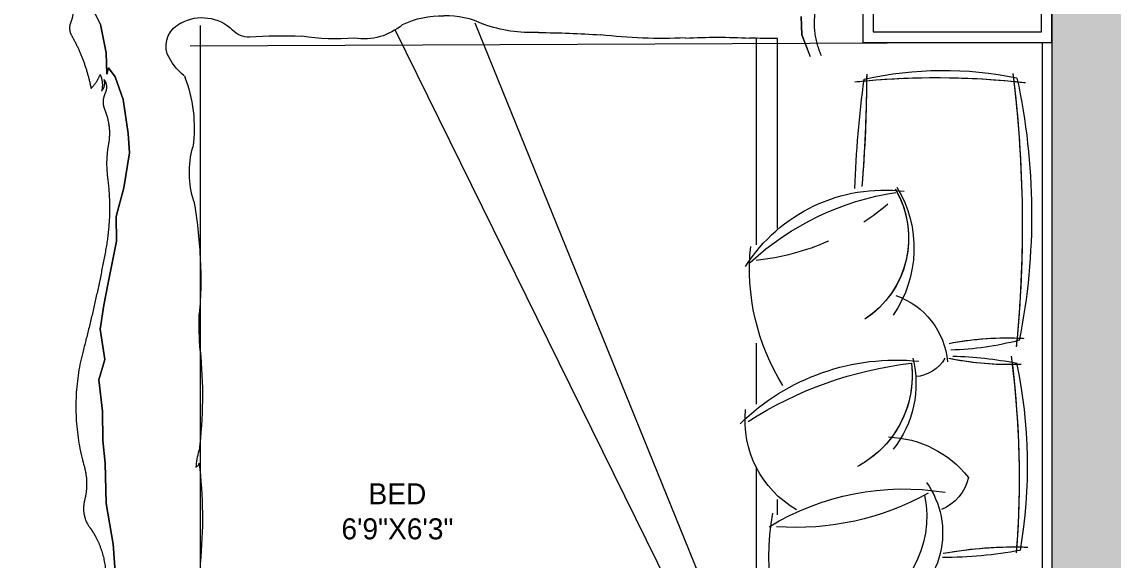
# Model space of a CAD drawing. Header units: inches. Extents: x 2744 to 7136, y -4349 to -2068.
# Drawn here: x 5822.1 to 5926, y -4134.6 to -4083.3 of the extents above; entities that cross this region are included whole.
import ezdxf

# ---------------------------------------------------------------- set-up
doc = ezdxf.new("R2010")
doc.units = ezdxf.units.IN
doc.header["$MEASUREMENT"] = 0
doc.linetypes.add('1', pattern=[0])
doc.layers.add('1_text', color=252, linetype='Continuous')
doc.layers.add('col.', color=31, linetype='Continuous', lineweight=0)
doc.layers.add('DIM', color=40, linetype='1', lineweight=0)
doc.layers.add('HATCH', color=251, linetype='Continuous', lineweight=0, transparency=0.75)
doc.styles.add('HEMI', font='stylu.ttf')

# ---------------------------------------------------------------- blocks, each defined once
blk = doc.blocks.new('RUG')
at = {"color": 252, "true_color": 0x939598}
for p, q in [((35281.1, -13328.45), (35281.16, -13330.18)), ((35281.16, -13330.18), (35281.1, -13328.45)), ((35281.16, -13330.18), (35281.68, -13331.5)), ((35282, -13332.3), (35281.16, -13330.18))]:
    blk.add_line(p, q, dxfattribs=at)
for points in [[(35215.9, -13382.17), (35215.63, -13378.65), (35214.99, -13374.77), (35214.88, -13370.95), (35214.66, -13368.77), (35214.63, -13365.98), (35214.27, -13363), (35214.85, -13361.07), (35214.41, -13358.19), (35214.77, -13355.91), (35215.13, -13353.95), (35215.96, -13349.82), (35215.93, -13347.48), (35216.65, -13344.75), (35217.21, -13341.42), (35217.07, -13339.59), (35216.6, -13336.35), (35215.85, -13334.2), (35215.21, -13333.32), (35215.04, -13333.94), (35214.99, -13331.92), (35214.43, -13329.22), (35213.44, -13327.17)], [(35213.44, -13327.17), (35214.43, -13329.22), (35214.99, -13331.92), (35215.04, -13333.94), (35215.21, -13333.32), (35215.85, -13334.2), (35216.6, -13336.35), (35217.07, -13339.59), (35217.21, -13341.42), (35216.65, -13344.75), (35215.93, -13347.48), (35215.96, -13349.82), (35215.13, -13353.95), (35214.77, -13355.91), (35214.41, -13358.19), (35214.85, -13361.07), (35214.27, -13363), (35214.63, -13365.98), (35214.66, -13368.77), (35214.88, -13370.95), (35214.99, -13374.77), (35215.63, -13378.65), (35215.9, -13382.17)]]:
    blk.add_lwpolyline(points, dxfattribs=at)
for points, weights in [([(35211.81, -13327.52), (35211.9, -13328.29), (35211.61, -13329)], [1, 0.957927235317, 1]), ([(35283.04, -13332.18), (35282.06, -13330.05), (35282.5, -13327.69)], [1, 0.938443396716, 1]), ([(35211.61, -13329), (35211.34, -13329.64), (35211.67, -13330.23)], [1, 0.86889864375, 1]), ([(35211.67, -13330.23), (35213, -13332.56), (35213.54, -13335.29)], [1, 0.98381912842, 1]), ([(35213.54, -13335.29), (35214.12, -13334.72), (35214.4, -13333.97)], [1, 0.990277111004, 1]), ([(35214.4, -13333.97), (35214.76, -13334.73), (35214.54, -13335.56)], [1, 0.920648264959, 1]), ([(35214.54, -13335.56), (35214.99, -13335.06), (35214.78, -13334.44)], [1, 0.87869783899, 1]), ([(35214.78, -13334.44), (35215.22, -13335.06), (35214.88, -13335.75)], [1, 0.822533116375, 1]), ([(35214.88, -13335.75), (35214.5, -13336.53), (35214.84, -13337.33)], [1, 0.884302220572, 1]), ([(35214.84, -13337.33), (35215.51, -13338.92), (35215.19, -13340.64)], [1, 0.945018276, 1]), ([(35214.93, -13350.67), (35214.03, -13355.52), (35212.78, -13360.27)], [1, 0.999074465071, 1]), ([(35212.93, -13374.45), (35212.55, -13375.89), (35213.4, -13377.02)], [1, 0.876995828423, 1]), ([(35213.4, -13377.02), (35213.72, -13377.45), (35213.97, -13377.92)], [1, 0.99723641711, 1]), ([(35213.97, -13377.92), (35215.07, -13379.93), (35214.92, -13382.3)], [1, 0.950093000813, 1])]:
    blk.add_rational_spline(points, weights, degree=2, dxfattribs=at)
for points, weights, knots in [([(35215.19, -13340.64), (35214.9, -13342.21), (35215.11, -13343.8), (35215.57, -13347.25), (35214.93, -13350.67)], [1, 0.983759393396, 1, 0.983632318428, 1], [44.099939, 44.099939, 44.099939, 44.4608796, 44.4608796, 44.8232333, 44.8232333, 44.8232333]), ([(35212.78, -13360.27), (35211.32, -13365.77), (35212.89, -13371.24), (35213.34, -13372.83), (35212.93, -13374.45)], [1, 0.952671455443, 1, 0.953557669583, 1], [44.909288, 44.909288, 44.909288, 45.527069, 45.527069, 46.138993, 46.138993, 46.138993])]:
    blk.add_rational_spline(points, weights, degree=2, knots=knots, dxfattribs=at)
blk = doc.blocks.new('WEF')
at = {"color": 18, "true_color": 0x000000}
for p, q in [((2264.2, 447.29), (2264.2, 525.48)), ((2321.78, 448.3), (2290.34, 525.73)), ((2320.48, 448.44), (2282.72, 525.08)), ((2344.28, 523.89), (2263.2, 523.54)), ((2317.1, 504.63), (2317.1, 524.27)), ((2319.1, 506.17), (2319.1, 524.26)), ((2344.28, 523.89), (2344.28, 448.89)), ((2317.1, 489.47), (2317.1, 495.28)), ((2317.1, 461.2), (2317.1, 483.51)), ((2319.1, 478.95), (2319.1, 480.41))]:
    blk.add_line(p, q, dxfattribs=at)
at = {"color": 18, "lineweight": 0, "true_color": 0x000000}
blk.add_line((2345.2, 523.89), (2345.2, 448.89), dxfattribs=at)
blk.add_line((2345.2, 523.89), (2345.2, 448.89), dxfattribs=at)
at = {"color": 18, "linetype": 'ByBlock', "true_color": 0x000000, "extrusion": (-1.75162e-45, 3.15544e-30, -1)}
for centre, major_axis, ratio, start_param, end_param in [((2264.34, 522.07), (-2.95, -2.95), 1, 1.854914, 3.127907), ((2287.06, 518.16), (-5.84, -5.84), 1, 1.900181, 2.391744), ((2287.7, 518.87), (-5.35, -5.35), 1, 2.309958, 2.826613), ((2334.89, 486.89), (-24.28, -24.28), 1, 2.134843, 2.561156), ((2248.27, 515.57), (15.23, 1.8), 0.932127, -0.241, 0.241), ((2227.45, 502.05), (-25.97, -25.97), 1, 3.742759, 3.888462), ((2337.35, 502.31), (14.79, -14.79), 1, 1.79982, 2.460081), ((2334.77, 523.57), (20.48, -20.48), 1, 0.529592, 0.757256), ((2330.38, 472.47), (14.99, -14.99), 1, 3.150788, 4.028446), ((2322.13, 491.44), (-7.17, -7.17), 1, 3.688398, 4.591633), ((2326.62, 477.24), (5.79, -5.79), 1, 4.872384, 6.612043), ((2344.31, 474.75), (-18.41, -18.41), 1, 0.315099, 0.95405), ((2334.75, 515.66), (28.83, -28.83), 1, 0.602664, 0.784247)]:
    blk.add_ellipse(centre, major_axis=major_axis, ratio=ratio, start_param=start_param, end_param=end_param, dxfattribs=at)
at = {"color": 18, "linetype": 'ByBlock', "true_color": 0x000000, "extrusion": (-2.10195e-45, 3.15544e-30, -1)}
for centre, major_axis, ratio, start_param, end_param in [((2263.35, 523.52), (-1.72, -1.72), 1, 0.487677, 1.925881), ((2268.81, 526.55), (1.53, -1.53), 1, 0.760189, 1.5925), ((2272.16, 476.67), (-0.81, 47.84), 0.980431, -0.052996, 0.052996), ((2271.85, 507.4), (-71.42, -0.63), 0.925814, 2.951729, 3.331457), ((2272.43, 511.52), (6.57, -6.57), 1, 2.056333, 2.618016), ((2320.91, 504.3), (7.9, -7.9), 1, 4.950746, 6.102528), ((2227.45, 501.28), (26, -26), 1, 5.438158, 5.58588), ((2331.97, 495.62), (2.5, -2.5), 1, 6.023365, 6.99698), ((2271.36, 483.01), (5.36, -5.36), 1, 2.415891, 2.629797), ((2333.12, 483.4), (-2.99, -2.99), 1, 4.139497, 5.119412)]:
    blk.add_ellipse(centre, major_axis=major_axis, ratio=ratio, start_param=start_param, end_param=end_param, dxfattribs=at)
at = {"color": 18, "linetype": 'ByBlock', "true_color": 0x000000, "extrusion": (-1.57646e-45, 3.15544e-30, -1)}
for centre, major_axis, start_param, end_param in [((2279.73, 529.92), (-4.03, -4.03), -1.489165, -0.629707), ((2277.08, 544.45), (14.31, -14.31), 0.698053, 0.946493), ((2329.25, 494.21), (-11.05, -11.05), 1.349597, 2.478368), ((2221.61, 490.26), (30.24, -30.24), 5.396221, 5.619576)]:
    blk.add_ellipse(centre, major_axis=major_axis, ratio=1, start_param=start_param, end_param=end_param, dxfattribs=at)
at = {"color": 18, "linetype": 'ByBlock', "true_color": 0x000000, "extrusion": (-8.75812e-46, 3.15544e-30, -1)}
blk.add_ellipse((2295.77, 538.8), major_axis=(9.89, -9.89), ratio=1, start_param=0.744767, end_param=1.123881, dxfattribs=at)
at = {"color": 18, "linetype": 'ByBlock', "true_color": 0x000000, "extrusion": (-1.92679e-45, 3.15544e-30, -1)}
for centre, major_axis, ratio, start_param, end_param in [((2295.95, 435.23), (63.35, -63.35), 1, 3.931363, 3.997349), ((2313.39, 464.82), (-42.11, -42.11), 1, 2.305189, 2.4072), ((2488.71, 501.18), (161.94, -14.02), 0.839418, 3.103391, 3.179794), ((2296.05, 497.08), (-22.62, -22.62), 1, 0.707625, 0.815492), ((2328.79, 489.42), (-11.72, -5.95), 0.855121, -0.497013, 0.497013)]:
    blk.add_ellipse(centre, major_axis=major_axis, ratio=ratio, start_param=start_param, end_param=end_param, dxfattribs=at)
at = {"color": 18, "linetype": 'ByBlock', "true_color": 0x000000, "extrusion": (-2.62743e-45, 3.15544e-30, -1)}
blk.add_ellipse((2308.23, 575.81), major_axis=(36.45, -36.45), ratio=1, start_param=0.744241, end_param=0.901808, dxfattribs=at)
at = {"color": 18, "linetype": 'ByBlock', "true_color": 0x000000, "extrusion": (-1.4013e-45, 3.15544e-30, -1)}
blk.add_ellipse((2318.21, 555.96), major_axis=(22.42, -22.42), ratio=1, start_param=0.757306, end_param=0.841563, dxfattribs=at)
at = {"color": 18, "linetype": 'ByBlock', "true_color": 0x000000, "extrusion": (-2.27711e-45, 3.15544e-30, -1)}
for centre, major_axis, start_param, end_param in [((2266.01, 525), (3.85, -3.85), 1.449392, 1.942446), ((2331.1, 456.82), (-17.39, -17.39), 1.809107, 2.516724)]:
    blk.add_ellipse(centre, major_axis=major_axis, ratio=1, start_param=start_param, end_param=end_param, dxfattribs=at)
at = {"color": 18, "true_color": 0x000000, "extrusion": (-1.05097e-45, 3.15544e-30, -1)}
for start_param, end_param in [(2.253107, 2.46913), (2.253107, 2.26482), (2.26482, 2.267986), (2.267986, 2.454345), (2.454345, 2.459342), (2.459342, 2.46913)]:
    blk.add_ellipse((2334.2, 445.23), major_axis=(-53.25, -53.25), ratio=1, start_param=start_param, end_param=end_param, dxfattribs=at)
at = {"color": 18, "true_color": 0x000000, "extrusion": (-2.03626e-45, 3.15544e-30, -1)}
for start_param, end_param in [(-0.031575, 0.031575), (-0.027958, 0.031575), (-0.02906, -0.027958), (-0.031575, -0.02906)]:
    blk.add_ellipse((2126.63, 524.04), major_axis=(200.82, -8.52), ratio=0.842523, start_param=start_param, end_param=end_param, dxfattribs=at)
at = {"color": 18, "true_color": 0x000000, "extrusion": (-2.10742e-45, 3.15544e-30, -1)}
for start_param, end_param in [(3.037753, 3.245432), (3.037753, 3.040686), (3.040686, 3.043869), (3.043869, 3.238811), (3.241045, 3.245432), (3.238811, 3.241045)]:
    blk.add_ellipse((2207.3, 506.29), major_axis=(-135.07, -1.66), ratio=0.928585, start_param=start_param, end_param=end_param, dxfattribs=at)
at = {"color": 18, "true_color": 0x000000, "extrusion": (-2.10195e-45, 3.15544e-30, -1)}
for centre, major_axis, start_param, end_param in [((2322.35, 505.27), (6.52, -6.52), 4.963203, 6.490737), ((2322.35, 505.27), (6.52, -6.52), 4.963203, 4.984242), ((2322.35, 505.27), (6.52, -6.52), 4.984242, 6.490737), ((2314.56, 526.39), (-16.53, -16.53), -1.199073, -0.892669), ((2314.56, 526.39), (-16.53, -16.53), -1.199073, -0.892669), ((2341.59, 438.68), (-26.32, -26.32), 2.174488, 2.391881), ((2341.59, 438.68), (-26.32, -26.32), 2.174488, 2.363188), ((2341.59, 438.68), (-26.32, -26.32), 2.363188, 2.373051), ((2341.59, 438.68), (-26.32, -26.32), 2.373051, 2.391881)]:
    blk.add_ellipse(centre, major_axis=major_axis, ratio=1, start_param=start_param, end_param=end_param, dxfattribs=at)
at = {"color": 18, "true_color": 0x000000, "extrusion": (-1.75162e-45, 3.15544e-30, -1)}
for centre, major_axis, start_param, end_param in [((2334.25, 483.72), (-18.51, -18.51), 1.61129, 2.207185), ((2334.25, 483.72), (-18.51, -18.51), 1.61129, 2.207185), ((2340.93, 466.42), (-20.76, -20.76), 2.167117, 2.410701), ((2340.93, 466.42), (-20.76, -20.76), 2.167117, 2.388874), ((2340.93, 466.42), (-20.76, -20.76), 2.388874, 2.397444), ((2340.93, 466.42), (-20.76, -20.76), 2.397444, 2.410701), ((2322.11, 492.21), (-6.93, -6.93), 3.807507, 5.009096), ((2322.11, 492.21), (-6.93, -6.93), 3.807507, 4.568678), ((2341.18, 522.27), (20.53, -20.53), 0.776989, 0.985705), ((2341.18, 522.27), (20.53, -20.53), 0.747456, 0.985705), ((2341.18, 522.27), (20.53, -20.53), 0.762461, 0.776989), ((2341.18, 522.27), (20.53, -20.53), 0.747456, 0.762461), ((2322.11, 492.21), (-6.93, -6.93), 4.568678, 5.009096), ((2320.86, 503.72), (-18.36, -18.36), -1.290749, -0.712972), ((2320.86, 503.72), (-18.36, -18.36), -1.290749, -0.712972)]:
    blk.add_ellipse(centre, major_axis=major_axis, ratio=1, start_param=start_param, end_param=end_param, dxfattribs=at)
at = {"color": 18, "true_color": 0x000000, "extrusion": (-1.92679e-45, 3.15544e-30, -1)}
blk.add_ellipse((2314.56, 526.39), major_axis=(-16.53, -16.53), ratio=1, start_param=-1.484388, end_param=-1.362212, dxfattribs=at)
blk.add_ellipse((2314.56, 526.39), major_axis=(-16.53, -16.53), ratio=1, start_param=-1.484388, end_param=-1.362212, dxfattribs=at)
at = {"color": 18, "linetype": 'ByBlock', "true_color": 0x000000, "extrusion": (-3.50325e-45, 3.15544e-30, -1)}
for centre, major_axis, start_param, end_param in [((2327.94, 492.86), (5.2, -5.2), 4.260933, 5.412149), ((2221.61, 478.67), (30.24, -30.24), 5.375999, 5.599353)]:
    blk.add_ellipse(centre, major_axis=major_axis, ratio=1, start_param=start_param, end_param=end_param, dxfattribs=at)
at = {"color": 18, "true_color": 0x000000, "extrusion": (-2.62743e-45, 3.15544e-30, -1)}
for centre, major_axis, start_param, end_param in [((2336.1, 456.87), (25.99, -25.99), 3.357671, 3.810113), ((2336.1, 456.87), (25.99, -25.99), 3.357671, 3.810113), ((2323.5, 478.76), (6.92, -6.92), 5.289068, 6.734078), ((2323.5, 478.76), (6.92, -6.92), 5.289068, 6.734078)]:
    blk.add_ellipse(centre, major_axis=major_axis, ratio=1, start_param=start_param, end_param=end_param, dxfattribs=at)
at = {"color": 18, "linetype": 'ByBlock', "true_color": 0x000000, "extrusion": (-1.05097e-45, 3.15544e-30, -1)}
blk.add_ellipse((2334.53, 454.8), major_axis=(-27.77, -27.77), ratio=1, start_param=2.388199, end_param=2.542849, dxfattribs=at)
at = {"color": 18, "true_color": 0x000000, "extrusion": (-2.091e-45, 3.15544e-30, -1)}
for start_param, end_param in [(3.048082, 3.054019), (3.048082, 3.235103), (3.054019, 3.056316), (3.056316, 3.229562), (3.229562, 3.233512), (3.233512, 3.235103)]:
    blk.add_ellipse((2231.17, 481.87), major_axis=(-110.88, -2.84), ratio=0.903473, start_param=start_param, end_param=end_param, dxfattribs=at)
at = {"color": 18, "linetype": 'ByBlock', "true_color": 0x000000, "extrusion": (-1.8392e-45, 3.15544e-30, -1)}
blk.add_ellipse((2284.91, 483.4), major_axis=(-57.94, -1.1), ratio=0.899123, start_param=2.969703, end_param=3.313482, dxfattribs=at)
at = {"color": 18, "linetype": 'ByBlock', "true_color": 0x000000, "extrusion": (-2.45227e-45, 3.15544e-30, -1)}
blk.add_ellipse((2328.14, 473.92), major_axis=(-5.74, -11.35), ratio=0.888413, start_param=2.754911, end_param=3.528274, dxfattribs=at)
at = {"color": 18, "linetype": 'ByBlock', "true_color": 0x000000, "extrusion": (-4.72938e-45, 3.15544e-30, -1)}
blk.add_ellipse((2257.65, 487.84), major_axis=(6.31, -4.19), ratio=0.299887, start_param=-0.106953, end_param=0.106953, dxfattribs=at)
at = {"layer": 'col.', "color": 48, "lineweight": 9, "ltscale": 10, "elevation": 0}
for points in [[(2327.2, 523.89), (2345.2, 523.89), (2345.2, 547.89), (2327.2, 547.89)], [(2328.2, 524.89), (2344.2, 524.89), (2344.2, 546.89), (2328.2, 546.89)]]:
    blk.add_lwpolyline(points, close=True, dxfattribs=at)
at = {"lineweight": 9}
blk.add_blockref('RUG', (-32959.76, 13854.8), dxfattribs=at)

msp = doc.modelspace()

# ---------------------------------------------------------------- hatches: boundary and pattern name
at = {"layer": 'HATCH', "true_color": 0xc7c8ca, "transparency": 33554687}
h = msp.add_hatch(color=9, dxfattribs=at)
h.dxf.hatch_style = 1
h.paths.add_polyline_path([(5522.14, -3854.3), (5418.14, -3854.3), (5418.14, -3871.92), (5426.14, -3871.92), (5426.14, -3862.3), (5514.14, -3862.3), (5514.14, -3920.11), (5522.14, -3920.11)])
h.paths.add_polyline_path([(5426.14, -3895.92), (5418.14, -3895.92), (5418.14, -3912.3), (5378.14, -3912.3), (5378.14, -4079.3), (5412.14, -4079.3), (5412.14, -4073.3), (5386.14, -4073.3), (5386.14, -3920.3), (5426.14, -3920.3)])
h.paths.add_polyline_path([(5448.14, -3914.3), (5426.14, -3914.3), (5426.14, -3920.3), (5448.14, -3920.3)])
h.paths.add_polyline_path([(5514.14, -3914.3), (5481.14, -3914.3), (5481.14, -3920.11), (5514.14, -3920.11)], flags=17)
h.paths.add_polyline_path([(5522.14, -3954.3), (5516.14, -3954.3), (5516.14, -4073.3), (5484.14, -4073.3), (5484.14, -4079.3), (5516.14, -4079.3), (5516.14, -4139.3), (5537.14, -4139.3), (5537.14, -4133.3), (5522.14, -4133.3)])
h.paths.add_polyline_path([(5386.14, -4079.3), (5378.14, -4079.3), (5378.14, -4144.3), (5386.14, -4144.3)])
h.paths.add_polyline_path([(5522.14, -4139.3), (5516.14, -4139.3), (5516.14, -4144.3), (5516.14, -4197.3), (5522.14, -4197.3)])
h.paths.add_polyline_path([(5657.14, -4038.3), (5752.14, -4038.3), (5752.14, -4031.3), (5645.14, -4031.3), (5645.14, -4075.3), (5651.14, -4075.3), (5651.14, -4133.3), (5631.14, -4133.3), (5631.14, -4139.3), (5651.14, -4139.3), (5651.14, -4197.3), (5657.14, -4197.3), (5657.14, -4191.3)])
h.paths.add_polyline_path([(5657.14, -4197.3), (5651.14, -4197.3), (5651.14, -4260.3), (5657.14, -4260.3)])
h.paths.add_polyline_path([(5819.14, -4191.3), (5794.14, -4191.3), (5794.14, -4143.3), (5792.14, -4143.3), (5792.14, -4031.3), (5786.14, -4031.3), (5786.14, -4142.3), (5783.14, -4142.3), (5783.14, -4191.3), (5722.14, -4191.3), (5722.14, -4197.3), (5722.14, -4260.3), (5858.14, -4260.3), (5858.14, -4197.3), (5852.14, -4197.3), (5852.14, -4224.3), (5852.14, -4252.3), (5822.14, -4252.3), (5728.14, -4252.3), (5728.14, -4197.3), (5819.14, -4197.3)])
h.paths.add_polyline_path([(5858.14, -4191.3), (5852.14, -4191.3), (5852.14, -4197.3), (5858.14, -4197.3)], flags=17)
h.paths.add_polyline_path([(5852.14, -4224.3), (5822.14, -4224.3), (5822.14, -4230.3), (5828.14, -4230.3), (5852.14, -4230.3)], flags=17)
h.paths.add_polyline_path([(5928.14, -4037.3), (5928.14, -4031.3), (5825.14, -4031.3), (5825.14, -4037.3), (5920.14, -4037.3), (5920.14, -4191.3), (5920.14, -4197.3), (5928.14, -4197.3), (5928.14, -4191.3)])
h.paths.add_polyline_path([(6026.14, -4037.3), (6018.14, -4037.3), (6018.14, -4085.3), (6026.14, -4085.3)])
h.paths.add_polyline_path([(6026.14, -3812.3), (5916.14, -3812.3), (5916.14, -3874.3), (5844.14, -3874.3), (5844.14, -3882.3), (5844.14, -3996.3), (5850.14, -3996.3), (5850.14, -3882.3), (5924.14, -3882.3), (5924.14, -3874.3), (5924.14, -3820.3), (6018.14, -3820.3), (6018.14, -3874.3), (5987.14, -3874.3), (5987.14, -3882.3), (6018.14, -3882.3), (6018.14, -4037.3), (6026.14, -4037.3)])
h.paths.add_polyline_path([(5844.14, -3874.3), (5792.14, -3874.3), (5792.14, -3861.41), (5786.14, -3861.41), (5786.14, -3863.3), (5786.14, -3876.3), (5780.14, -3876.3), (5780.14, -3915.3), (5733.14, -3915.3), (5733.14, -3887.3), (5727.14, -3887.3), (5727.14, -3915.3), (5727.14, -3921.3), (5778.14, -3921.3), (5778.14, -3965.3), (5792.14, -3965.3), (5792.14, -3916.3), (5798.14, -3916.3), (5798.14, -3882.3), (5844.14, -3882.3)])
h.paths.add_polyline_path([(5792.14, -3801.3), (5589.14, -3801.3), (5589.14, -3854.3), (5560.14, -3854.3), (5560.14, -3862.3), (5589.14, -3862.3), (5589.14, -3921.3), (5596.14, -3921.3), (5596.14, -3866.3), (5600.14, -3866.3), (5600.14, -3809.3), (5728.14, -3809.3), (5728.14, -3845.3), (5734.14, -3845.3), (5734.14, -3808.3), (5786.14, -3808.3), (5786.14, -3817.3), (5792.14, -3817.3)])
h.paths.add_polyline_path([(5811.14, -3959.3), (5792.14, -3959.3), (5792.14, -3965.3), (5811.14, -3965.3)], flags=17)

# ---------------------------------------------------------------- linework, layer by layer
at = {"layer": 'DIM', "color": 18, "true_color": 0x000000}
msp.add_line((5920.14, -4037.3), (5920.14, -4191.3), dxfattribs=at)

# ---------------------------------------------------------------- block references
msp.add_blockref('WEF', (3574.95, -4609.19), dxfattribs=at)

# ---------------------------------------------------------------- texts
at = {"layer": '1_text', "color": 177, "ltscale": 0.15, "true_color": 0x293189, "insert": (5857.88, -4129.92), "char_height": 2, "width": 21.7394, "attachment_point": 5, "rotation": 0.0028, "style": 'HEMI'}
msp.add_mtext('BED\\P6\'9"X6\'3"', dxfattribs=at)

doc.saveas('drawing.dxf')
